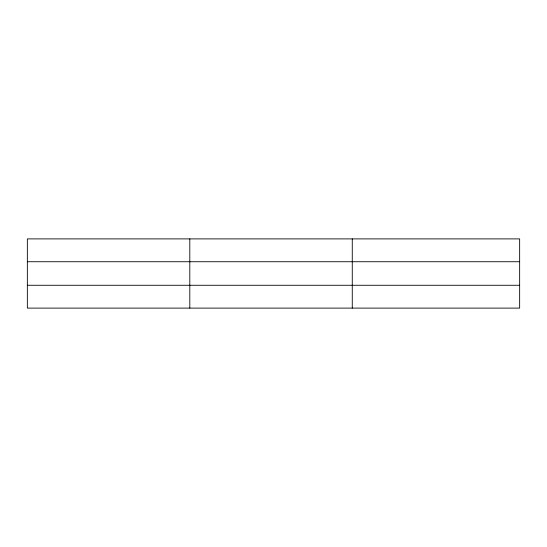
<?xml version="1.0" encoding="UTF-8"?>
<svg xmlns="http://www.w3.org/2000/svg" width="547" height="547" viewBox="0 0 547 547"><rect width="100%" height="100%" fill="white"/><g stroke="black" fill="none" stroke-linecap="round" stroke-linejoin="round"><path stroke-width="0.82" d="M189.809 238.895L189.809 308.105M352.268 238.895L352.268 308.105M519.65 261.733L519.65 238.895L27.35 238.895L27.35 308.105L519.65 308.105L519.65 261.733L27.35 261.733M27.35 285.267L519.65 285.267"/></g></svg>
